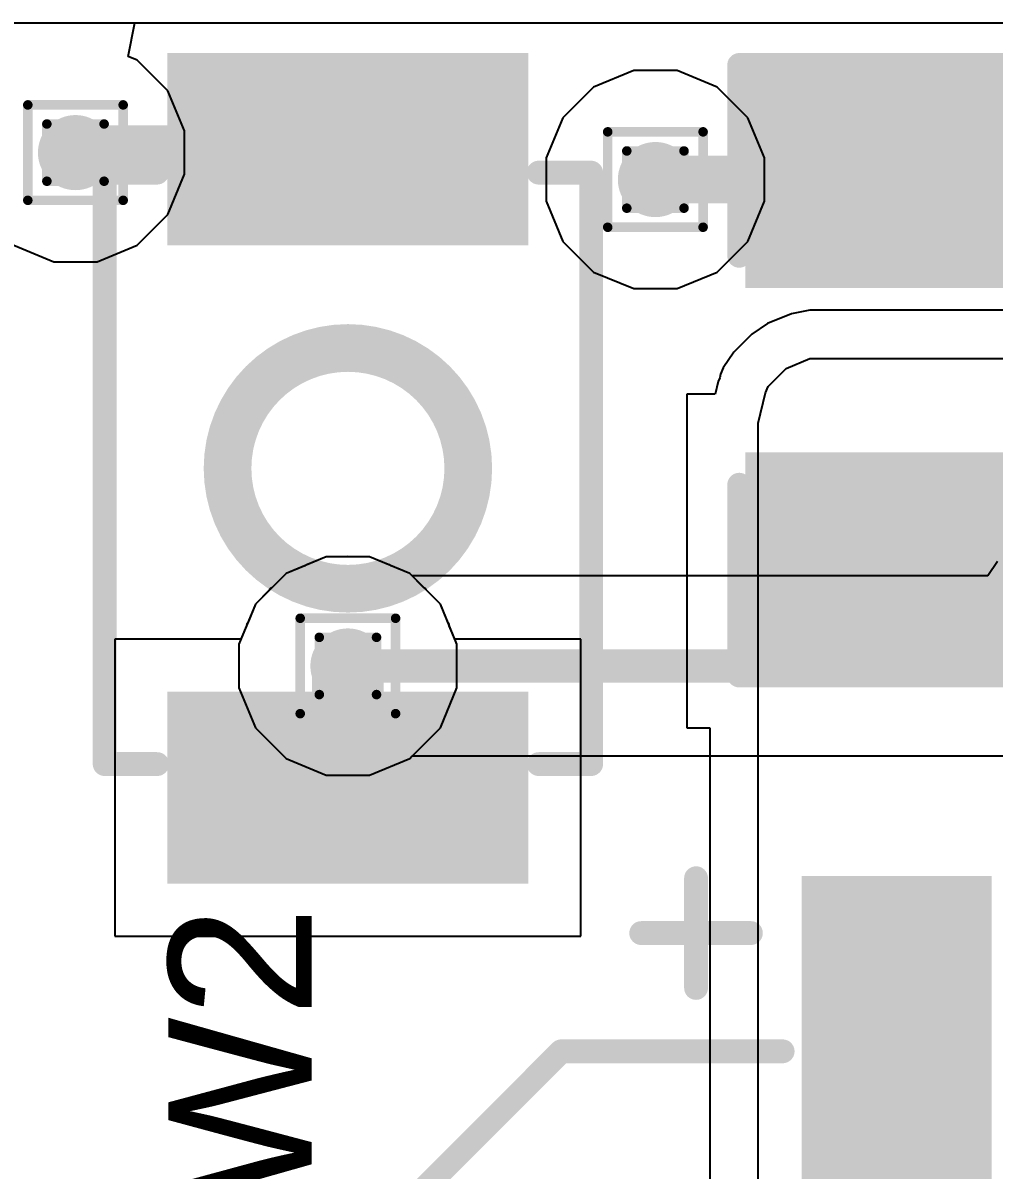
# Model space of a CAD drawing. Header units: inches. Extents: x -18 to 5357, y -8 to 5291.
# Drawn here: x 3.41 to 8.59, y 69.5 to 75.61 of the extents above; entities that cross this region are included whole.
import ezdxf

# ---------------------------------------------------------------- set-up
doc = ezdxf.new("R2010")
doc.units = ezdxf.units.IN
for name, color, linetype in [('Bottom Layer', 5, 'Continuous'), ('Drill Drawing', 1, 'Continuous'), ('Ground', 16, 'Continuous'), ('Power', 76, 'Continuous'), ('Top Layer', 1, 'Continuous'), ('Top Overlay', 2, 'Continuous'), ('Top Paste', 8, 'Continuous'), ('Top Solder', 216, 'Continuous'), ('Via Holes', 16, 'Continuous')]:
    doc.layers.add(name, color=color, linetype=linetype)
doc.styles.add('Arial', font='', dxfattribs={"height": 0.2})
doc.styles.get('Arial').set_extended_font_data('Arial')

# ---------------------------------------------------------------- blocks, each defined once
blk = doc.blocks.new('B3U_1000P_28')
at = {"layer": 'Top Layer'}
for points in [[(-2.11, 0.86), (-1.29, 0.86), (-1.29, -0.86), (-2.11, -0.86)], [(1.29, 0.86), (2.11, 0.86), (2.11, -0.86), (1.29, -0.86)]]:
    blk.add_hatch(color=1, dxfattribs=at).paths.add_polyline_path(points)
at = {"layer": 'Top Paste'}
for points in [[(-2.11, 0.86), (-1.29, 0.86), (-1.29, -0.86), (-2.11, -0.86)], [(1.29, 0.86), (2.11, 0.86), (2.11, -0.86), (1.29, -0.86)]]:
    blk.add_hatch(color=8, dxfattribs=at).paths.add_polyline_path(points)
at = {"layer": 'Top Solder'}
for points in [[(-2.2116, 0.9616), (-1.1884, 0.9616), (-1.1884, -0.9616), (-2.2116, -0.9616)], [(1.1884, 0.9616), (2.2116, 0.9616), (2.2116, -0.9616), (1.1884, -0.9616)]]:
    blk.add_hatch(color=216, dxfattribs=at).paths.add_polyline_path(points)
at = {"layer": 'Top Overlay'}
for points in [[(-1.5748, 1.2954, 0.127, 0.127, 0), (-1.5748, 1.016, 0.127, 0.127, 0)], [(-1.5748, 1.2954, 0.127, 0.127, 0), (1.5748, 1.2954, 0.127, 0.127, 0)], [(1.5748, 1.2954, 0.127, 0.127, 0), (1.5748, 1.016, 0.127, 0.127, 0)], [(-1.5748, -1.016, 0.127, 0.127, 0), (-1.5748, -1.2954, 0.127, 0.127, 0)], [(1.5748, -1.016, 0.127, 0.127, 0), (1.5748, -1.2954, 0.127, 0.127, 0)], [(-1.5748, -1.2954, 0.127, 0.127, 0), (1.5748, -1.2954, 0.127, 0.127, 0)]]:
    blk.add_lwpolyline(points, format="xyseb", dxfattribs=at)
for points in [[(-1.6065, 1.2954, 0.0635, 0.0635, 1), (-1.5431, 1.2954, 0.0635, 0.0635, 1)], [(-1.6065, 1.2954, 0.0635, 0.0635, 1), (-1.5431, 1.2954, 0.0635, 0.0635, 1)], [(1.5431, 1.2954, 0.0635, 0.0635, 1), (1.6065, 1.2954, 0.0635, 0.0635, 1)], [(1.5431, 1.2954, 0.0635, 0.0635, 1), (1.6065, 1.2954, 0.0635, 0.0635, 1)], [(-1.6065, 1.016, 0.0635, 0.0635, 1), (-1.5431, 1.016, 0.0635, 0.0635, 1)], [(1.5431, 1.016, 0.0635, 0.0635, 1), (1.6066, 1.016, 0.0635, 0.0635, 1)], [(0.6411, 0, 0.254, 0.254, 1), (-0.6411, 0, 0.254, 0.254, 1)], [(-0.7046, 0, 0.127, 0.127, 1), (-0.5776, 0, 0.127, 0.127, 1)], [(0.5776, 0, 0.127, 0.127, 1), (0.7046, 0, 0.127, 0.127, 1)], [(-1.6065, -1.016, 0.0635, 0.0635, 1), (-1.5431, -1.016, 0.0635, 0.0635, 1)], [(1.5431, -1.016, 0.0635, 0.0635, 1), (1.6066, -1.016, 0.0635, 0.0635, 1)], [(-1.6065, -1.2954, 0.0635, 0.0635, 1), (-1.5431, -1.2954, 0.0635, 0.0635, 1)], [(-1.6065, -1.2954, 0.0635, 0.0635, 1), (-1.5431, -1.2954, 0.0635, 0.0635, 1)], [(1.5431, -1.2954, 0.0635, 0.0635, 1), (1.6065, -1.2954, 0.0635, 0.0635, 1)], [(1.5431, -1.2954, 0.0635, 0.0635, 1), (1.6065, -1.2954, 0.0635, 0.0635, 1)]]:
    blk.add_lwpolyline(points, format="xyseb", close=True, dxfattribs=at)
blk = doc.blocks.new('C___0805_128')
at = {"layer": 'Top Layer'}
for points in [[(-1.524, 0.762), (-0.508, 0.762), (-0.508, -0.762), (-1.524, -0.762)], [(0.508, 0.762), (1.524, 0.762), (1.524, -0.762), (0.508, -0.762)]]:
    blk.add_hatch(color=1, dxfattribs=at).paths.add_polyline_path(points)
at = {"layer": 'Top Paste'}
for points in [[(-1.524, 0.762), (-0.508, 0.762), (-0.508, -0.762), (-1.524, -0.762)], [(0.508, 0.762), (1.524, 0.762), (1.524, -0.762), (0.508, -0.762)]]:
    blk.add_hatch(color=8, dxfattribs=at).paths.add_polyline_path(points)
at = {"layer": 'Top Solder'}
for points in [[(-1.594, 0.832), (-0.438, 0.832), (-0.438, -0.832), (-1.594, -0.832)], [(0.438, 0.832), (1.594, 0.832), (1.594, -0.832), (0.438, -0.832)]]:
    blk.add_hatch(color=216, dxfattribs=at).paths.add_polyline_path(points)
at = {"layer": 'Top Overlay'}
for points in [[(-1.6256, -0.8636, 0.127, 0.127, 0), (-1.6256, 0.8636, 0.127, 0.127, 0)], [(-0.6096, 0.8636, 0.127, 0.127, 0), (-1.6256, 0.8636, 0.127, 0.127, 0)], [(1.6256, 0.8636, 0.127, 0.127, 0), (0.6096, 0.8636, 0.127, 0.127, 0)], [(1.6256, -0.8636, 0.127, 0.127, 0), (1.6256, 0.8636, 0.127, 0.127, 0)], [(-0.6096, -0.8636, 0.127, 0.127, 0), (-1.6256, -0.8636, 0.127, 0.127, 0)], [(1.6256, -0.8636, 0.127, 0.127, 0), (0.6096, -0.8636, 0.127, 0.127, 0)]]:
    blk.add_lwpolyline(points, format="xyseb", dxfattribs=at)
for points in [[(-1.6574, 0.8636, 0.0635, 0.0635, 1), (-1.5939, 0.8636, 0.0635, 0.0635, 1)], [(-1.6574, 0.8636, 0.0635, 0.0635, 1), (-1.5939, 0.8636, 0.0635, 0.0635, 1)], [(-0.6413, 0.8636, 0.0635, 0.0635, 1), (-0.5778, 0.8636, 0.0635, 0.0635, 1)], [(0.5779, 0.8636, 0.0635, 0.0635, 1), (0.6414, 0.8636, 0.0635, 0.0635, 1)], [(1.5938, 0.8636, 0.0635, 0.0635, 1), (1.6574, 0.8636, 0.0635, 0.0635, 1)], [(1.5938, 0.8636, 0.0635, 0.0635, 1), (1.6574, 0.8636, 0.0635, 0.0635, 1)], [(-1.6574, -0.8636, 0.0635, 0.0635, 1), (-1.5939, -0.8636, 0.0635, 0.0635, 1)], [(-1.6574, -0.8636, 0.0635, 0.0635, 1), (-1.5939, -0.8636, 0.0635, 0.0635, 1)], [(-0.6413, -0.8636, 0.0635, 0.0635, 1), (-0.5778, -0.8636, 0.0635, 0.0635, 1)], [(0.5779, -0.8636, 0.0635, 0.0635, 1), (0.6414, -0.8636, 0.0635, 0.0635, 1)], [(1.5938, -0.8636, 0.0635, 0.0635, 1), (1.6574, -0.8636, 0.0635, 0.0635, 1)], [(1.5938, -0.8636, 0.0635, 0.0635, 1), (1.6574, -0.8636, 0.0635, 0.0635, 1)]]:
    blk.add_lwpolyline(points, format="xyseb", close=True, dxfattribs=at)
blk = doc.blocks.new('RVT1E470M0505_129')
at = {"layer": 'Top Layer'}
blk.add_hatch(color=1, dxfattribs=at).paths.add_polyline_path([(-3.5429, 0.455), (-1.2569, 0.455), (-1.2569, -0.455), (-3.5429, -0.455)])
at = {"layer": 'Top Paste'}
blk.add_hatch(color=8, dxfattribs=at).paths.add_polyline_path([(-3.5429, 0.455), (-1.2569, 0.455), (-1.2569, -0.455), (-3.5429, -0.455)])
at = {"layer": 'Top Solder'}
blk.add_hatch(color=216, dxfattribs=at).paths.add_polyline_path([(-3.5937, 0.5058), (-1.2061, 0.5058), (-1.2061, -0.5058), (-3.5937, -0.5058)])
at = {"layer": 'Top Overlay'}
for points in [[(-2.6594, -1.7866, 0.127, 0.127, 0), (-2.6594, -0.6071, 0.127, 0.127, 0)], [(-1.7951, -2.6492, 0.127, 0.127, 0), (-2.6594, -1.7866, 0.127, 0.127, 0)]]:
    blk.add_lwpolyline(points, format="xyseb", dxfattribs=at)
for points in [[(-2.6911, -0.6071, 0.0635, 0.0635, 1), (-2.6276, -0.6071, 0.0635, 0.0635, 1)], [(-2.6911, -1.7866, 0.0635, 0.0635, 1), (-2.6276, -1.7866, 0.0635, 0.0635, 1)], [(-2.6911, -1.7866, 0.0635, 0.0635, 1), (-2.6276, -1.7866, 0.0635, 0.0635, 1)]]:
    blk.add_lwpolyline(points, format="xyseb", close=True, dxfattribs=at)

msp = doc.modelspace()

# ---------------------------------------------------------------- hatches: boundary and pattern name
at = {"layer": 'Bottom Layer'}
h = msp.add_hatch(color=5, dxfattribs=at)
edge = h.paths.add_edge_path()
edge.add_arc((3.6932, 74.9211), 0.2, 0, 360)
h = msp.add_hatch(color=5, dxfattribs=at)
edge = h.paths.add_edge_path()
edge.add_arc((6.7818, 74.7776), 0.2, 0, 360)
h = msp.add_hatch(color=5, dxfattribs=at)
edge = h.paths.add_edge_path()
edge.add_arc((5.1441, 72.1874), 0.2, 0, 360)
at = {"layer": 'Ground'}
h = msp.add_hatch(color=16, dxfattribs=at)
edge = h.paths.add_edge_path()
edge.add_arc((3.6932, 74.9211), 0.2, 0, 360)
h = msp.add_hatch(color=16, dxfattribs=at)
edge = h.paths.add_edge_path()
edge.add_arc((6.7818, 74.7776), 0.2, 0, 360)
h = msp.add_hatch(color=16, dxfattribs=at)
edge = h.paths.add_edge_path()
edge.add_arc((5.1441, 72.1874), 0.2, 0, 360)
at = {"layer": 'Power'}
h = msp.add_hatch(color=76, dxfattribs=at)
edge = h.paths.add_edge_path()
edge.add_arc((3.6932, 74.9211), 0.2, 0, 360)
h = msp.add_hatch(color=76, dxfattribs=at)
edge = h.paths.add_edge_path()
edge.add_arc((6.7818, 74.7776), 0.2, 0, 360)
h = msp.add_hatch(color=76, dxfattribs=at)
edge = h.paths.add_edge_path()
edge.add_arc((5.1441, 72.1874), 0.2, 0, 360)
at = {"layer": 'Top Layer'}
h = msp.add_hatch(color=1, dxfattribs=at)
edge = h.paths.add_edge_path()
edge.add_arc((3.6932, 74.9211), 0.2, 0, 360)
h = msp.add_hatch(color=1, dxfattribs=at)
edge = h.paths.add_edge_path()
edge.add_arc((6.7818, 74.7776), 0.2, 0, 360)
h = msp.add_hatch(color=1, dxfattribs=at)
edge = h.paths.add_edge_path()
edge.add_arc((5.1441, 72.1874), 0.2, 0, 360)
at = {"layer": 'Via Holes'}
h = msp.add_hatch(color=7, dxfattribs=at)
edge = h.paths.add_edge_path()
edge.add_arc((3.6932, 74.9211), 0.1, 0, 360)
h = msp.add_hatch(color=7, dxfattribs=at)
edge = h.paths.add_edge_path()
edge.add_arc((6.7818, 74.7776), 0.1, 0, 360)
h = msp.add_hatch(color=7, dxfattribs=at)
edge = h.paths.add_edge_path()
edge.add_arc((5.1441, 72.1874), 0.1, 0, 360)

# ---------------------------------------------------------------- linework, layer by layer
at = {"layer": 'Bottom Layer'}
for p, q in [((-1.6718, 75.6116), (43.672, 75.6116)), ((5.0285, 72.7684), (4.815, 72.6799)), ((5.2597, 72.7684), (5.0285, 72.7684)), ((5.4732, 72.6799), (5.2597, 72.7684)), ((8.6039, 72.7439), (8.5522, 72.6665)), ((4.815, 72.6799), (4.6516, 72.5165)), ((5.4867, 72.6665), (5.4732, 72.6799)), ((8.5522, 72.6665), (5.4867, 72.6665)), ((4.6516, 72.5165), (4.5631, 72.3029)), ((4.5631, 72.3029), (4.5631, 72.0718)), ((4.5631, 72.0718), (4.6516, 71.8583)), ((4.6516, 71.8583), (4.815, 71.6948)), ((4.815, 71.6948), (5.0285, 71.6064)), ((5.2597, 71.6064), (5.4732, 71.6948)), ((5.4732, 71.6948), (5.4867, 71.7083)), ((5.4867, 71.7083), (13.221, 71.7083)), ((5.0285, 71.6064), (5.2597, 71.6064))]:
    msp.add_line(p, q, dxfattribs=at)
msp.add_lwpolyline([(5.1441, 72.1874, 0.1778, 0.1778, 0), (13.5636, 72.1874, 0.1778, 0.1778, 0)], format="xyseb", dxfattribs=at)
msp.add_lwpolyline([(5.0997, 72.1874, 0.0889, 0.0889, 1), (5.1886, 72.1874, 0.0889, 0.0889, 1)], format="xyseb", close=True, dxfattribs=at)
at = {"layer": 'Drill Drawing'}
for points in [[(3.4392, 75.1751, 0.0508, 0.0508, 0), (3.9472, 75.1751, 0.0508, 0.0508, 0)], [(3.4392, 74.6671, 0.0508, 0.0508, 0), (3.4392, 75.1751, 0.0508, 0.0508, 0)], [(3.9472, 74.6671, 0.0508, 0.0508, 0), (3.9472, 75.1751, 0.0508, 0.0508, 0)], [(3.5408, 75.0735, 0.0508, 0.0508, 0), (3.8456, 75.0735, 0.0508, 0.0508, 0)], [(3.5408, 74.7687, 0.0508, 0.0508, 0), (3.5408, 75.0735, 0.0508, 0.0508, 0)], [(3.8456, 74.7687, 0.0508, 0.0508, 0), (3.8456, 75.0735, 0.0508, 0.0508, 0)], [(6.5278, 75.0316, 0.0508, 0.0508, 0), (7.0358, 75.0316, 0.0508, 0.0508, 0)], [(6.5278, 74.5236, 0.0508, 0.0508, 0), (6.5278, 75.0316, 0.0508, 0.0508, 0)], [(7.0358, 74.5236, 0.0508, 0.0508, 0), (7.0358, 75.0316, 0.0508, 0.0508, 0)], [(6.6294, 74.93, 0.0508, 0.0508, 0), (6.9342, 74.93, 0.0508, 0.0508, 0)], [(6.6294, 74.6252, 0.0508, 0.0508, 0), (6.6294, 74.93, 0.0508, 0.0508, 0)], [(6.9342, 74.6252, 0.0508, 0.0508, 0), (6.9342, 74.93, 0.0508, 0.0508, 0)], [(3.5408, 74.7687, 0.0508, 0.0508, 0), (3.8456, 74.7687, 0.0508, 0.0508, 0)], [(3.4392, 74.6671, 0.0508, 0.0508, 0), (3.9472, 74.6671, 0.0508, 0.0508, 0)], [(6.6294, 74.6252, 0.0508, 0.0508, 0), (6.9342, 74.6252, 0.0508, 0.0508, 0)], [(6.5278, 74.5236, 0.0508, 0.0508, 0), (7.0358, 74.5236, 0.0508, 0.0508, 0)], [(4.8901, 72.4414, 0.0508, 0.0508, 0), (5.3981, 72.4414, 0.0508, 0.0508, 0)], [(4.8901, 71.9334, 0.0508, 0.0508, 0), (4.8901, 72.4414, 0.0508, 0.0508, 0)], [(5.3981, 71.9334, 0.0508, 0.0508, 0), (5.3981, 72.4414, 0.0508, 0.0508, 0)], [(4.9917, 72.3398, 0.0508, 0.0508, 0), (5.2965, 72.3398, 0.0508, 0.0508, 0)], [(4.9917, 72.035, 0.0508, 0.0508, 0), (4.9917, 72.3398, 0.0508, 0.0508, 0)], [(5.2965, 72.035, 0.0508, 0.0508, 0), (5.2965, 72.3398, 0.0508, 0.0508, 0)], [(4.9917, 72.035, 0.0508, 0.0508, 0), (5.2965, 72.035, 0.0508, 0.0508, 0)], [(4.8901, 71.9334, 0.0508, 0.0508, 0), (5.3981, 71.9334, 0.0508, 0.0508, 0)]]:
    msp.add_lwpolyline(points, format="xyseb", dxfattribs=at)
for points in [[(3.4265, 75.1751, 0.0254, 0.0254, 1), (3.4519, 75.1751, 0.0254, 0.0254, 1)], [(3.4265, 75.1751, 0.0254, 0.0254, 1), (3.4519, 75.1751, 0.0254, 0.0254, 1)], [(3.9345, 75.1751, 0.0254, 0.0254, 1), (3.9599, 75.1751, 0.0254, 0.0254, 1)], [(3.9345, 75.1751, 0.0254, 0.0254, 1), (3.9599, 75.1751, 0.0254, 0.0254, 1)], [(3.5281, 75.0735, 0.0254, 0.0254, 1), (3.5535, 75.0735, 0.0254, 0.0254, 1)], [(3.5281, 75.0735, 0.0254, 0.0254, 1), (3.5535, 75.0735, 0.0254, 0.0254, 1)], [(3.8329, 75.0735, 0.0254, 0.0254, 1), (3.8583, 75.0735, 0.0254, 0.0254, 1)], [(3.8329, 75.0735, 0.0254, 0.0254, 1), (3.8583, 75.0735, 0.0254, 0.0254, 1)], [(6.5151, 75.0316, 0.0254, 0.0254, 1), (6.5405, 75.0316, 0.0254, 0.0254, 1)], [(6.5151, 75.0316, 0.0254, 0.0254, 1), (6.5405, 75.0316, 0.0254, 0.0254, 1)], [(7.0231, 75.0316, 0.0254, 0.0254, 1), (7.0485, 75.0316, 0.0254, 0.0254, 1)], [(7.0231, 75.0316, 0.0254, 0.0254, 1), (7.0485, 75.0316, 0.0254, 0.0254, 1)], [(6.6167, 74.93, 0.0254, 0.0254, 1), (6.6421, 74.93, 0.0254, 0.0254, 1)], [(6.6167, 74.93, 0.0254, 0.0254, 1), (6.6421, 74.93, 0.0254, 0.0254, 1)], [(6.9215, 74.93, 0.0254, 0.0254, 1), (6.9469, 74.93, 0.0254, 0.0254, 1)], [(6.9215, 74.93, 0.0254, 0.0254, 1), (6.9469, 74.93, 0.0254, 0.0254, 1)], [(3.5281, 74.7687, 0.0254, 0.0254, 1), (3.5535, 74.7687, 0.0254, 0.0254, 1)], [(3.5281, 74.7687, 0.0254, 0.0254, 1), (3.5535, 74.7687, 0.0254, 0.0254, 1)], [(3.8329, 74.7687, 0.0254, 0.0254, 1), (3.8583, 74.7687, 0.0254, 0.0254, 1)], [(3.8329, 74.7687, 0.0254, 0.0254, 1), (3.8583, 74.7687, 0.0254, 0.0254, 1)], [(3.4265, 74.6671, 0.0254, 0.0254, 1), (3.4519, 74.6671, 0.0254, 0.0254, 1)], [(3.4265, 74.6671, 0.0254, 0.0254, 1), (3.4519, 74.6671, 0.0254, 0.0254, 1)], [(3.9345, 74.6671, 0.0254, 0.0254, 1), (3.9599, 74.6671, 0.0254, 0.0254, 1)], [(3.9345, 74.6671, 0.0254, 0.0254, 1), (3.9599, 74.6671, 0.0254, 0.0254, 1)], [(6.6167, 74.6252, 0.0254, 0.0254, 1), (6.6421, 74.6252, 0.0254, 0.0254, 1)], [(6.6167, 74.6252, 0.0254, 0.0254, 1), (6.6421, 74.6252, 0.0254, 0.0254, 1)], [(6.9215, 74.6252, 0.0254, 0.0254, 1), (6.9469, 74.6252, 0.0254, 0.0254, 1)], [(6.9215, 74.6252, 0.0254, 0.0254, 1), (6.9469, 74.6252, 0.0254, 0.0254, 1)], [(6.5151, 74.5236, 0.0254, 0.0254, 1), (6.5405, 74.5236, 0.0254, 0.0254, 1)], [(6.5151, 74.5236, 0.0254, 0.0254, 1), (6.5405, 74.5236, 0.0254, 0.0254, 1)], [(7.0231, 74.5236, 0.0254, 0.0254, 1), (7.0485, 74.5236, 0.0254, 0.0254, 1)], [(7.0231, 74.5236, 0.0254, 0.0254, 1), (7.0485, 74.5236, 0.0254, 0.0254, 1)], [(4.8774, 72.4414, 0.0254, 0.0254, 1), (4.9028, 72.4414, 0.0254, 0.0254, 1)], [(4.8774, 72.4414, 0.0254, 0.0254, 1), (4.9028, 72.4414, 0.0254, 0.0254, 1)], [(5.3854, 72.4414, 0.0254, 0.0254, 1), (5.4108, 72.4414, 0.0254, 0.0254, 1)], [(5.3854, 72.4414, 0.0254, 0.0254, 1), (5.4108, 72.4414, 0.0254, 0.0254, 1)], [(4.979, 72.3398, 0.0254, 0.0254, 1), (5.0044, 72.3398, 0.0254, 0.0254, 1)], [(4.979, 72.3398, 0.0254, 0.0254, 1), (5.0044, 72.3398, 0.0254, 0.0254, 1)], [(5.2838, 72.3398, 0.0254, 0.0254, 1), (5.3092, 72.3398, 0.0254, 0.0254, 1)], [(5.2838, 72.3398, 0.0254, 0.0254, 1), (5.3092, 72.3398, 0.0254, 0.0254, 1)], [(4.979, 72.035, 0.0254, 0.0254, 1), (5.0044, 72.035, 0.0254, 0.0254, 1)], [(4.979, 72.035, 0.0254, 0.0254, 1), (5.0044, 72.035, 0.0254, 0.0254, 1)], [(5.2838, 72.035, 0.0254, 0.0254, 1), (5.3092, 72.035, 0.0254, 0.0254, 1)], [(5.2838, 72.035, 0.0254, 0.0254, 1), (5.3092, 72.035, 0.0254, 0.0254, 1)], [(4.8774, 71.9334, 0.0254, 0.0254, 1), (4.9028, 71.9334, 0.0254, 0.0254, 1)], [(4.8774, 71.9334, 0.0254, 0.0254, 1), (4.9028, 71.9334, 0.0254, 0.0254, 1)], [(5.3854, 71.9334, 0.0254, 0.0254, 1), (5.4108, 71.9334, 0.0254, 0.0254, 1)], [(5.3854, 71.9334, 0.0254, 0.0254, 1), (5.4108, 71.9334, 0.0254, 0.0254, 1)]]:
    msp.add_lwpolyline(points, format="xyseb", close=True, dxfattribs=at)
at = {"layer": 'Ground'}
for p, q in [((-1.6718, 75.6116), (43.672, 75.6116)), ((5.0285, 72.7684), (4.815, 72.6799)), ((5.2597, 72.7684), (5.0285, 72.7684)), ((5.4732, 72.6799), (5.2597, 72.7684)), ((4.815, 72.6799), (4.6516, 72.5165)), ((5.6367, 72.5165), (5.4732, 72.6799)), ((4.6516, 72.5165), (4.5631, 72.3029)), ((5.7251, 72.3029), (5.6367, 72.5165)), ((4.5631, 72.3029), (4.5631, 72.0718)), ((5.7251, 72.0718), (5.7251, 72.3029)), ((4.5631, 72.0718), (4.6516, 71.8583)), ((5.6367, 71.8583), (5.7251, 72.0718)), ((4.6516, 71.8583), (4.815, 71.6948)), ((5.4732, 71.6948), (5.6367, 71.8583)), ((4.815, 71.6948), (5.0285, 71.6064)), ((5.2597, 71.6064), (5.4732, 71.6948)), ((5.0285, 71.6064), (5.2597, 71.6064))]:
    msp.add_line(p, q, dxfattribs=at)
at = {"layer": 'Power'}
for p, q in [((3.9737, 75.4338), (4.0091, 75.6116)), ((4.0091, 75.6116), (10.1603, 75.6116)), ((4.0223, 75.4137), (3.9737, 75.4338)), ((4.1858, 75.2503), (4.0223, 75.4137)), ((6.6662, 75.3586), (6.4527, 75.2701)), ((6.8974, 75.3586), (6.6662, 75.3586)), ((7.1109, 75.2701), (6.8974, 75.3586)), ((6.4527, 75.2701), (6.2893, 75.1067)), ((7.2743, 75.1067), (7.1109, 75.2701)), ((4.2742, 75.0367), (4.1858, 75.2503)), ((6.2893, 75.1067), (6.2008, 74.8932)), ((7.3628, 74.8932), (7.2743, 75.1067)), ((4.2742, 74.8056), (4.2742, 75.0367)), ((6.2008, 74.8932), (6.2008, 74.662)), ((7.3628, 74.662), (7.3628, 74.8932)), ((4.1858, 74.592), (4.2742, 74.8056)), ((6.2008, 74.662), (6.2893, 74.4485)), ((7.2743, 74.4485), (7.3628, 74.662)), ((4.0223, 74.4286), (4.1858, 74.592)), ((3.3641, 74.4286), (3.5777, 74.3401)), ((3.8088, 74.3401), (4.0223, 74.4286)), ((6.2893, 74.4485), (6.4527, 74.2851)), ((7.1109, 74.2851), (7.2743, 74.4485)), ((3.5777, 74.3401), (3.8088, 74.3401)), ((6.4527, 74.2851), (6.6662, 74.1966)), ((6.8974, 74.1966), (7.1109, 74.2851)), ((6.6662, 74.1966), (6.8974, 74.1966)), ((5.0285, 72.7684), (4.815, 72.6799)), ((5.2597, 72.7684), (5.0285, 72.7684)), ((5.4732, 72.6799), (5.2597, 72.7684)), ((4.815, 72.6799), (4.6516, 72.5165)), ((5.6367, 72.5165), (5.4732, 72.6799)), ((4.6516, 72.5165), (4.5631, 72.3029)), ((5.7251, 72.3029), (5.6367, 72.5165)), ((4.5631, 72.3029), (4.5631, 72.0718)), ((5.7251, 72.0718), (5.7251, 72.3029)), ((4.5631, 72.0718), (4.6516, 71.8583)), ((5.6367, 71.8583), (5.7251, 72.0718)), ((4.6516, 71.8583), (4.815, 71.6948)), ((5.4732, 71.6948), (5.6367, 71.8583)), ((4.815, 71.6948), (5.0285, 71.6064)), ((5.2597, 71.6064), (5.4732, 71.6948)), ((5.0285, 71.6064), (5.2597, 71.6064))]:
    msp.add_line(p, q, dxfattribs=at)
at = {"layer": 'Top Layer'}
for p, q in [((-1.6718, 75.6116), (43.672, 75.6116)), ((7.5058, 74.0631), (7.3796, 74.0109)), ((7.6049, 74.0829), (7.5058, 74.0631)), ((7.5058, 74.0631), (7.5058, 74.0631)), ((7.5058, 74.0631), (7.5058, 74.0631)), ((7.6732, 74.0829), (7.6049, 74.0829)), ((10.0172, 74.0829), (7.6732, 74.0829)), ((7.3796, 74.0109), (7.2956, 73.9547)), ((7.3796, 74.0109), (7.3796, 74.0109)), ((7.2956, 73.9547), (7.199, 73.8582)), ((7.199, 73.8582), (7.1429, 73.7742)), ((7.4787, 73.7716), (7.6049, 73.8239)), ((7.6049, 73.8239), (7.6732, 73.8239)), ((7.6732, 73.8239), (11.2705, 73.8239)), ((7.1293, 73.7414), (7.1253, 73.7213)), ((7.1429, 73.7742), (7.1293, 73.7414)), ((7.3821, 73.675), (7.4787, 73.7716)), ((7.1167, 73.7026), (7.1006, 73.6352)), ((7.1253, 73.7213), (7.1167, 73.7026)), ((7.3686, 73.6423), (7.3821, 73.675)), ((7.1006, 73.6352), (6.9489, 73.6352)), ((6.9489, 73.6352), (6.9489, 71.8572)), ((7.3299, 73.4806), (7.3686, 73.6423)), ((7.3299, 69.0145), (7.3299, 73.4806)), ((7.3299, 73.4806), (7.3299, 73.4806)), ((5.0285, 72.7684), (4.9297, 72.7274)), ((5.1356, 72.7684), (5.0285, 72.7684)), ((5.1441, 72.7701), (5.1356, 72.7684)), ((5.1526, 72.7684), (5.1441, 72.7701)), ((5.2597, 72.7684), (5.1526, 72.7684)), ((5.3586, 72.7274), (5.2597, 72.7684)), ((4.9139, 72.7209), (4.815, 72.6799)), ((4.9211, 72.7257), (4.9139, 72.7209)), ((4.9297, 72.7274), (4.9211, 72.7257)), ((5.3671, 72.7257), (5.3586, 72.7274)), ((5.3743, 72.7209), (5.3671, 72.7257)), ((5.4732, 72.6799), (5.3743, 72.7209)), ((4.815, 72.6799), (4.7393, 72.6042)), ((5.5489, 72.6042), (5.4732, 72.6799)), ((4.7272, 72.5922), (4.6516, 72.5165)), ((4.7321, 72.5994), (4.7272, 72.5922)), ((4.7393, 72.6042), (4.7321, 72.5994)), ((5.5561, 72.5994), (5.5489, 72.6042)), ((5.561, 72.5922), (5.5561, 72.5994)), ((5.6367, 72.5165), (5.561, 72.5922)), ((4.6516, 72.5165), (4.6106, 72.4176)), ((5.6776, 72.4176), (5.6367, 72.5165)), ((4.6041, 72.4018), (4.5746, 72.3307)), ((4.6058, 72.4104), (4.6041, 72.4018)), ((4.6106, 72.4176), (4.6058, 72.4104)), ((5.6825, 72.4104), (5.6776, 72.4176)), ((5.6841, 72.4018), (5.6825, 72.4104)), ((5.7136, 72.3307), (5.6841, 72.4018)), ((4.5746, 72.3307), (3.9031, 72.3307)), ((3.9031, 72.3307), (3.9031, 70.7487)), ((6.3851, 72.3307), (5.7136, 72.3307)), ((6.3851, 70.7487), (6.3851, 72.3307)), ((6.9489, 71.8572), (7.0709, 71.8572)), ((7.0709, 71.8572), (7.0709, 69.0145)), ((3.9031, 70.7487), (6.3851, 70.7487))]:
    msp.add_line(p, q, dxfattribs=at)
for points in [[(3.6932, 74.9211, 0.254, 0.254, -0.414214), (3.7118, 74.9397, 0.254, 0.254, 0)], [(3.7118, 74.9397, 0.254, 0.254, 0), (5.1441, 74.9397, 0.254, 0.254, 0)], [(6.7818, 74.7782, 0.254, 0.254, 0), (8.0919, 74.7782, 0.254, 0.254, 0)], [(6.7818, 74.7776, 0.254, 0.254, 0), (6.7818, 74.7782, 0.254, 0.254, 0)], [(5.1441, 71.5397, 0.381, 0.381, 0), (5.1441, 72.1874, 0.381, 0.381, 0)]]:
    msp.add_lwpolyline(points, format="xyseb", dxfattribs=at)
for points in [[(3.6297, 74.9211, 0.127, 0.127, 1), (3.7567, 74.9211, 0.127, 0.127, 1)], [(3.6483, 74.9397, 0.127, 0.127, 1), (3.7753, 74.9397, 0.127, 0.127, 1)], [(3.6483, 74.9397, 0.127, 0.127, 1), (3.7753, 74.9397, 0.127, 0.127, 1)], [(5.0806, 74.9397, 0.127, 0.127, 1), (5.2076, 74.9397, 0.127, 0.127, 1)], [(6.7183, 74.7782, 0.127, 0.127, 1), (6.8453, 74.7782, 0.127, 0.127, 1)], [(6.7183, 74.7782, 0.127, 0.127, 1), (6.8453, 74.7782, 0.127, 0.127, 1)], [(6.7183, 74.7776, 0.127, 0.127, 1), (6.8453, 74.7776, 0.127, 0.127, 1)], [(8.0284, 74.7782, 0.127, 0.127, 1), (8.1554, 74.7782, 0.127, 0.127, 1)], [(5.0489, 72.1874, 0.1905, 0.1905, 1), (5.2394, 72.1874, 0.1905, 0.1905, 1)], [(5.0489, 71.5397, 0.1905, 0.1905, 1), (5.2394, 71.5397, 0.1905, 0.1905, 1)]]:
    msp.add_lwpolyline(points, format="xyseb", close=True, dxfattribs=at)
at = {"layer": 'Top Overlay'}
for points in [[(6.9983, 70.4729, 0.127, 0.127, 0), (6.9983, 71.0571, 0.127, 0.127, 0)], [(6.7062, 70.765, 0.127, 0.127, 0), (7.2904, 70.765, 0.127, 0.127, 0)]]:
    msp.add_lwpolyline(points, format="xyseb", dxfattribs=at)
for points in [[(6.9666, 71.0571, 0.0635, 0.0635, 1), (7.0301, 71.0571, 0.0635, 0.0635, 1)], [(6.6745, 70.765, 0.0635, 0.0635, 1), (6.738, 70.765, 0.0635, 0.0635, 1)], [(7.2587, 70.765, 0.0635, 0.0635, 1), (7.3222, 70.765, 0.0635, 0.0635, 1)], [(6.9666, 70.4729, 0.0635, 0.0635, 1), (7.0301, 70.4729, 0.0635, 0.0635, 1)]]:
    msp.add_lwpolyline(points, format="xyseb", close=True, dxfattribs=at)

# ---------------------------------------------------------------- block references
for name, p, rotation in [('B3U_1000P_28', (5.1441, 73.2397), 90), ('C___0805_128', (8.0919, 73.7622), 270), ('RVT1E470M0505_129', (8.0665, 67.476), 270)]:
    msp.add_blockref(name, p, dxfattribs=dict(rotation=rotation))

# ---------------------------------------------------------------- texts
at = {"layer": 'Top Overlay', "style": 'Arial'}
msp.add_text('SW2', height=0.762, rotation=90, dxfattribs=at).set_placement((4.9503, 68.6031))

doc.saveas('drawing.dxf')
